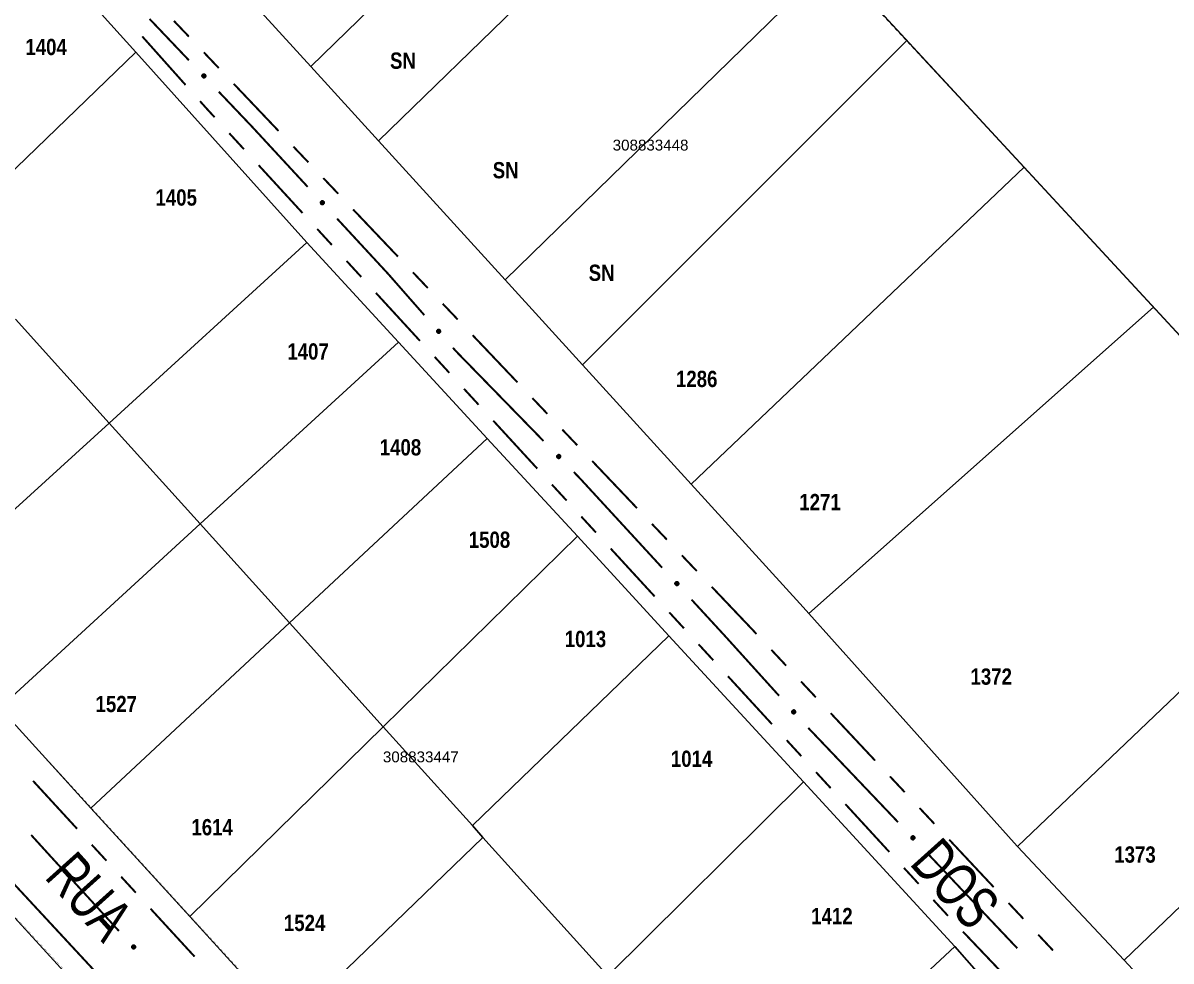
# Model space of a CAD drawing. Extents: x 201549 to 203722, y 4857623 to 4859778.
# Drawn here: x 203141.5 to 203247.3, y 4858818.6 to 4858905.1 of the extents above; entities that cross this region are included whole.
import ezdxf
from ezdxf.enums import TextEntityAlignment as Align

# ---------------------------------------------------------------- set-up
doc = ezdxf.new("R2010")
doc.units = 0
doc.header["$LTSCALE"] = 1.5
doc.header["$MEASUREMENT"] = 0
for name, color, linetype in [('CD-MALHA-LOTES', 40, 'CONTINUOUS'), ('CD_TXT_QUADRA', 1, 'CONTINUOUS'), ('LM-LIM-SETOR-FISCAL', 7, 'CONTINUOUS'), ('RU-QUADRAS', 6, 'CONTINUOUS'), ('SV-EIXO-RUA-N-PAV', 6, 'CONTINUOUS'), ('SV-RUA-NAO-PAV-S-GUIA-C-GUIA', 7, 'CONTINUOUS'), ('SV-TXT-RUA-N-PAV-S-GUIA-C-GUIA', 7, 'CONTINUOUS'), ('Th_NmrPort', 1, 'CONTINUOUS')]:
    doc.layers.add(name, color=color, linetype=linetype)
doc.styles.add('ARIAL', font='ARIAL.TTF')
doc.styles.add('MONOTXT', font='ARIAL.TTF', dxfattribs={"height": 0.2})
doc.styles.get("Standard").update_dxf_attribs({"font": 'swisscbo.ttf'})
doc.linetypes.add('Limite', pattern='A,20,-3,[130,ltypeshp.shx,S=6.35,R=0,X=0,Y=0],-3,20', length=46)

msp = doc.modelspace()

# ---------------------------------------------------------------- linework, layer by layer
at = {"layer": 'CD-MALHA-LOTES', "linetype": 'Continuous'}
for p, q in [((203198.08, 4858930.3), (203167.99, 4858901.13)), ((203204.43, 4858923.55), (203174.23, 4858894.27)), ((203151.87, 4858902.43), (203142.16, 4858913.21)), ((203216.13, 4858910.9), (203185.93, 4858881.43)), ((203222.97, 4858903.52), (203216.13, 4858910.9)), ((203160.84, 4858908.98), (203167.99, 4858901.13)), ((203193.05, 4858873.62), (203222.97, 4858903.52)), ((203233.78, 4858891.83), (203222.97, 4858903.52)), ((203134.05, 4858885.25), (203151.87, 4858902.43)), ((203167.64, 4858884.89), (203151.87, 4858902.43)), ((203167.99, 4858901.13), (203174.23, 4858894.27)), ((203174.23, 4858894.27), (203185.93, 4858881.43)), ((203203.09, 4858862.59), (203233.78, 4858891.83)), ((203245.73, 4858878.91), (203233.78, 4858891.83)), ((203149.4, 4858868.24), (203167.64, 4858884.89)), ((203176.1, 4858875.7), (203167.64, 4858884.89)), ((203185.93, 4858881.43), (203193.05, 4858873.62)), ((203245.73, 4858878.91), (203213.93, 4858850.67)), ((203264.27, 4858858.86), (203245.73, 4858878.91)), ((203149.4, 4858868.24), (203140.76, 4858877.82)), ((203176.1, 4858875.7), (203157.8, 4858858.93)), ((203184.28, 4858866.82), (203176.1, 4858875.7)), ((203193.05, 4858873.62), (203203.09, 4858862.59)), ((203149.4, 4858868.24), (203130.8, 4858851.27)), ((203157.8, 4858858.93), (203149.4, 4858868.24)), ((203166.03, 4858849.8), (203184.28, 4858866.82)), ((203192.59, 4858857.8), (203184.28, 4858866.82)), ((203203.09, 4858862.59), (203213.4, 4858851.27)), ((203139.29, 4858841.97), (203157.8, 4858858.93)), ((203157.8, 4858858.93), (203166.03, 4858849.8)), ((203264.27, 4858858.86), (203233.16, 4858829.19)), ((203192.59, 4858857.8), (203174.68, 4858840.22)), ((203201.03, 4858848.62), (203192.59, 4858857.8)), ((203213.4, 4858851.27), (203213.93, 4858850.67)), ((203166.03, 4858849.8), (203147.73, 4858832.72)), ((203174.68, 4858840.22), (203166.03, 4858849.8)), ((203213.93, 4858850.67), (203232.86, 4858829.51)), ((203201.03, 4858848.62), (203182.9, 4858831.11)), ((203213.44, 4858835.15), (203201.03, 4858848.62)), ((203243, 4858818.71), (203273.98, 4858848.42)), ((203139.29, 4858841.97), (203147.73, 4858832.72)), ((203156.85, 4858822.73), (203174.68, 4858840.22)), ((203174.68, 4858840.22), (203182.9, 4858831.11)), ((203213.44, 4858835.15), (203195.39, 4858817.26)), ((203227.41, 4858819.97), (203213.44, 4858835.15)), ((203147.3, 4858815.41), (203130.25, 4858833.97)), ((203147.73, 4858832.72), (203156.85, 4858822.73)), ((203182.9, 4858831.11), (203183.88, 4858830.01)), ((203183.88, 4858830.01), (203165.97, 4858812.74)), ((203195.39, 4858817.26), (203183.88, 4858830.01)), ((203232.86, 4858829.51), (203233.16, 4858829.19)), ((203233.16, 4858829.19), (203243, 4858818.71)), ((203165.97, 4858812.74), (203156.85, 4858822.73)), ((203208.63, 4858802.59), (203227.41, 4858819.97)), ((203232.49, 4858814.17), (203227.41, 4858819.97)), ((203243, 4858818.71), (203249.08, 4858812.24))]:
    msp.add_line(p, q, dxfattribs=at)
at = {"layer": 'LM-LIM-SETOR-FISCAL', "linetype": 'Limite', "ltscale": 0.1, "const_width": 0.13, "flags": 128}
msp.add_lwpolyline([(203690.260081, 4857945.070709), (203624.634323, 4857876.322086), (203597.483031, 4857858.402645), (203529.936951, 4857817.251163), (203477.865481, 4857798.204621), (203470.255508, 4857794.734503), (203461.352554, 4857793.163394), (203446.975153, 4857796.8587), (203434.268062, 4857794.37427), (203415.032253, 4857783.068658), (203402.126694, 4857778.711644), (203386.003618, 4857774.608536), (203366.6323, 4857771.115492), (203345.157893, 4857770.830854), (203324.568024, 4857761.841833), (203301.581821, 4857760.866899), (203281.417715, 4857748.511746), (203252.78859, 4857741.388472), (203232.306394, 4857736.754404), (203212.334562, 4857736.296293), (203164.13965, 4857735.679698), (203138.99187, 4857736.954266), (203129.680407, 4857738.01055), (203095.984474, 4857727.896851), (203076.140726, 4857727.494996), (203025.014879, 4857721.40905), (203013.097806, 4857722.309608), (202992.105773, 4857719.939497), (202979.44632, 4857721.489532), (202964.645261, 4857723.459119), (202953.753944, 4857723.719881), (202948.567743, 4857734.588869), (202940.56683, 4857731.445097), (202928.292667, 4857726.395284), (202921.586801, 4857725.262879), (202891.249062, 4857717.013101), (202861.035745, 4857717.951775), (202843.379163, 4857715.343702), (202826.226463, 4857711.657758), (202804.140432, 4857707.443751), (202790.771355, 4857705.517518), (202768.577753, 4857708.236936), (202742.152032, 4857707.156689), (202736.174828, 4857706.655519), (202713.938929, 4857709.927449), (202695.611231, 4857706.369079), (202673.258666, 4857705.478725), (202656.72527, 4857701.372747), (202629.28054, 4857702.0954), (202612.6653, 4857697.207584), (202591.913663, 4857697.17112), (202573.082963, 4857699.207561), (202562.981881, 4857701.348758), (202542.231335, 4857696.463209), (202527.692121, 4857697.497329), (202506.011184, 4857700.954059), (202495.762995, 4857701.67688), (202477.853417, 4857695.637221), (202451.601566, 4857695.14746), (202439.72292, 4857695.152163), (202414.832804, 4857702.264138), (202409.505623, 4857708.382417), (202404.550581, 4857702.764348), (202392.386131, 4857694.909473), (202374.402744, 4857694.375334), (202370.790504, 4857707.218853), (202367.880357, 4857708.81308), (202365.097896, 4857694.881213), (202346.982515, 4857685.19854), (202335.643949, 4857688.651167), (202326.525916, 4857697.119411), (202318.576754, 4857694.737974), (202307.818302, 4857689.468212), (202291.471974, 4857680.842357), (202275.589764, 4857677.708389), (202259.053519, 4857679.374097), (202243.073737, 4857672.961005), (202214.272961, 4857673.983007), (202196.235748, 4857671.160004), (202166.262371, 4857673.222085), (202137.067905, 4857668.508741), (202112.979693, 4857664.510834), (202063.331805, 4857653.140334), (202048.493217, 4857650.054933), (202035.091784, 4857651.969478), (202023.899221, 4857655.255238), (202010.52796, 4857651.884532), (201999.307441, 4857648.055643), (201981.197242, 4857645.667621), (201954.082742, 4857645.121141), (201945.697725, 4857640.894606), (201931.391917, 4857630.157612), (201908.026813, 4857622.950269), (201883.4729, 4857629.270611), (201877.508406, 4857642.469721), (201854.745798, 4857639.06854), (201839.350138, 4857636.086338), (201828.34266, 4857631.211106), (201818.072406, 4857630.661005), (201791.730674, 4857645.716636), (201783.325652, 4857653.738781), (201774.365733, 4857662.184936), (201765.573826, 4857663.836912), (201752.290529, 4857659.858284), (201735.04564, 4857660.887584), (201727.455562, 4857670.187429), (201720.531788, 4857683.341011), (201712.157613, 4857700.626833), (201694.727347, 4857720.897673), (201679.589184, 4857740.191677), (201657.32648, 4857767.233141), (201654.564139, 4857799.822595), (201653.168948, 4857816.601418), (201648.897983, 4857832.521318), (201641.426502, 4857850.868289), (201624.439538, 4857878.124504), (201609.705016, 4857904.118762), (201594.767048, 4857924.49684), (201579.688593, 4857946.624543), (201574.368593, 4857976.270242), (201571.408411, 4858003.505486), (201566.936517, 4858039.389321), (201564.764318, 4858078.72263), (201562.269694, 4858104.600839), (201551.757007, 4858133.952949), (201551.186373, 4858156.429924), (201549.119269, 4858170.401701), (201549.246745, 4858186.104627), (201554.678227, 4858203.249655), (201558.171305, 4858220.410541), (201560.177107, 4858236.514509), (201560.415055, 4858239.809246), (201559.788221, 4858242.511434), (201551.336892, 4858249.701553), (201552.157199, 4858261.553469), (201556.911984, 4858273.515997), (201560.097639, 4858284.875736), (201560.510399, 4858299.28515), (201557.624238, 4858311.705049), (201560.009833, 4858320.099542), (201561.981178, 4858326.691836), (201566.707313, 4858341.650918), (201582.546234, 4858358.27629), (201591.67817, 4858367.066748), (201615.096765, 4858382.768909), (201643.467678, 4858408.340795), (201662.426287, 4858428.461694), (201687.49864, 4858456.872452), (201695.711751, 4858480.503996), (201697.241213, 4858493.368461), (201708.122023, 4858512.454588), (201708.913728, 4858524.199447), (201718.579722, 4858544.463789), (201733.577492, 4858559.16074), (201748.497093, 4858572.745024), (201759.62483, 4858585.08596), (201772.517183, 4858599.8166), (201797.761054, 4858621.167174), (201813.769148, 4858629.66302), (201830.418521, 4858646.310562), (201849.011501, 4858664.504513), (201851.314022, 4858668.825445), (201857.549066, 4858681.544401), (201862.42871, 4858685.799557), (201865.966242, 4858689.749341), (201865.68234, 4858691.625443), (201857.763701, 4858695.442229), (201850.485155, 4858704.533181), (201847.54822, 4858723.831601), (201858.251257, 4858731.66627), (201858.92976, 4858736.348746), (201856.131935, 4858739.11135), (201855.153114, 4858759.016886), (201862.856619, 4858771.755825), (201872.56032, 4858788.598255), (201887.559021, 4858785.607288), (201894.924798, 4858786.689227), (201898.748315, 4858791.479933), (201901.748118, 4858797.019428), (201899.947285, 4858805.270061), (201902.159269, 4858816.15094), (201916.649053, 4858830.131738), (201922.681108, 4858839.197621), (201923.717945, 4858848.876055), (201927.12082, 4858860.1517), (201927.274817, 4858875.017476), (201925.508092, 4858896.764205), (201942.625428, 4858910.622255), (201947.555532, 4858919.314093), (201951.803836, 4858928.782451), (201954.266441, 4858935.163408), (201959.271015, 4858947.314055), (201964.479977, 4858959.592926), (201967.152407, 4858968.266465), (201964.55435, 4858976.487948), (201962.894294, 4858991.279376), (201964.900793, 4859004.827319), (201964.6517, 4859016.898797), (201965.696998, 4859030.808415), (201969.531889, 4859045.576569), (201975.75863, 4859052.20621), (201969.45004, 4859055.850905), (201965.009026, 4859070.898106), (201965.069362, 4859074.030336), (201963.476629, 4859075.991683), (201953.10009, 4859077.836379), (201942.441068, 4859084.073053), (201934.726475, 4859088.201758), (201918.16488, 4859094.012892), (201910.256895, 4859096.550971), (201893.421427, 4859107.28582), (201885.268901, 4859113.680363), (201864.45443, 4859121.529069), (201850.623658, 4859135.609088), (201846.963877, 4859146.620609), (201855.767516, 4859165.416404), (201875.347527, 4859164.308429), (201889.044993, 4859157.340855), (201904.349852, 4859149.80302), (201927.90161, 4859138.922585), (201938.715832, 4859134.958824), (201957.005609, 4859130.242277), (201977.026771, 4859120.820983), (201985.806231, 4859116.11566), (201991.168531, 4859121.52132), (201992.488353, 4859131.751117), (202001.404985, 4859144.188737), (202015.237277, 4859158.295848), (202027.695168, 4859169.318871), (202029.771608, 4859171.898113), (202033.776454, 4859179.091552), (202035.381378, 4859188.589823), (202041.175735, 4859202.289727), (202053.436878, 4859210.693244), (202063.459078, 4859216.99753), (202072.268869, 4859222.32438), (202115.036275, 4859252.473476), (202125.947129, 4859260.226968), (202138.444739, 4859271.495305), (202150.532591, 4859280.714854), (202161.391171, 4859291.368554), (202178.868205, 4859308.22401), (202191.586615, 4859321.29274), (202216.729868, 4859343.200113), (202238.66378, 4859364.13703), (202250.52502, 4859378.676083), (202258.974753, 4859394.377128), (202266.679718, 4859404.602088), (202275.065891, 4859412.387653), (202302.264215, 4859448.149551), (202318.584229, 4859468.798856), (202327.347328, 4859478.500068), (202334.691915, 4859489.468295), (202339.506578, 4859500.644952), (202345.514817, 4859507.599166), (202371.864321, 4859545.024292), (202393.198162, 4859572.010698), (202405.581673, 4859587.830346), (202410.327797, 4859597.458197), (202419.27763, 4859633.664342), (202416.989486, 4859654.974178), (202411.731424, 4859697.413521), (202412.757426, 4859719.590937), (202436.124438, 4859738.613146), (202462.873067, 4859753.35892), (202485.340162, 4859765.605573), (202495.831881, 4859771.875287), (202497.599834, 4859778.209393), (202518.345276, 4859756.508353), (202515.743454, 4859740.717238), (202514.723698, 4859716.086214), (202516.920095, 4859683.767801), (202522.647194, 4859658.696813), (202527.07528, 4859650.692195), (202529.970568, 4859644.731309), (202535.420521, 4859636.897001), (202545.468872, 4859621.994786), (202558.357019, 4859606.657609), (202585.8358, 4859573.559083), (202599.806104, 4859558.80064), (202612.899885, 4859544.220382), (202638.909787, 4859517.064978), (202649.659036, 4859507.002602), (202668.16042, 4859487.524508), (202676.088824, 4859478.493485), (202694.285339, 4859460.440182), (202710.86304, 4859442.826375), (202712.459386, 4859440.945228), (202729.879978, 4859422.216603), (202741.931615, 4859409.354739), (202746.608706, 4859404.490444), (202753.347688, 4859397.029427), (202761.114193, 4859388.430797), (202780.521657, 4859366.71292), (202787.470106, 4859359.175299), (202792.305962, 4859354.009726), (202805.952922, 4859338.966966), (202827.483001, 4859315.28388), (202860.2174, 4859279.107138), (202891.663582, 4859248.038398), (202903.615874, 4859235.095065), (202918.084292, 4859218.768396), (202940.542465, 4859195.291329), (202956.34755, 4859178.52201), (202968.266176, 4859165.295182), (202978.719379, 4859155.296466), (202993.717452, 4859134.390061), (203000.802797, 4859124.358547), (203012.351422, 4859108.484298), (203027.622616, 4859089.716281), (203037.680048, 4859069.601416), (203043.700341, 4859058.903498), (203054.3, 4859060.91), (203065.69, 4859063.18), (203071.14, 4859057.81), (203074.16, 4859054.84), (203084.88, 4859044.28), (203097.92, 4859031.43), (203104.75, 4859024.55), (203111.15, 4859018.12), (203119.81, 4859009.41), (203127.17, 4859002), (203135.63, 4858993.48), (203144.95, 4858984.1), (203153.42, 4858975.59), (203163.08, 4858965.86), (203173.19, 4858955.69), (203182.56, 4858946.25), (203191.76, 4858937.01), (203198.08, 4858930.3), (203204.43, 4858923.55), (203216.13, 4858910.9), (203222.97, 4858903.52), (203233.78, 4858891.83), (203245.73, 4858878.91), (203264.33, 4858858.8), (203273.98, 4858848.42), (203284.55, 4858837.04), (203303.21, 4858816.97), (203311.9, 4858807.61), (203329.84, 4858788.31), (203337.74, 4858779.49), (203353.23, 4858762.39), (203359.11, 4858755.91), (203364.48, 4858749.97), (203370.86, 4858742.93), (203380.58, 4858732.21), (203389.39, 4858722.58), (203398.64, 4858712.48), (203405.71, 4858704.76), (203410.16, 4858699.89), (203415.55, 4858694), (203420.33, 4858688.78), (203441.21, 4858665.98), (203450.56, 4858656.22), (203473.18, 4858631.13), (203477.89, 4858625.9), (203722.237123, 4858356.395713), (203690.000636, 4858326.668344), (203710.985762, 4858303.396246), (203696.285447, 4858225.222295), (203632.07909, 4858167.69374), (203616.580022, 4858183.192808), (203573.182632, 4858142.895231)], close=True, dxfattribs=at)
at = {"layer": 'RU-QUADRAS', "linetype": 'Continuous'}
for points in [[(203054.3, 4859060.91, 0.01, 0.01, 0), (203065.69, 4859063.18, 0.01, 0.01, 0), (203097.92, 4859031.43, 0.01, 0.01, 0), (203192.02, 4858936.74, 0.01, 0.01, 0), (203329.84, 4858788.31, 0.01, 0.01, 0), (203298.17, 4858759.96, 0.01, 0.01, 0), (203232.86, 4858829.51, 0.01, 0.01, 0), (203213.4, 4858851.27, 0.01, 0.01, 0), (203134.6, 4858937.78, 0.01, 0.01, 0), (203080.63, 4858993.89, 0.01, 0.01, 0), (203063.81, 4859013.34, 0.01, 0.01, -0.0176124593), (203055.23, 4859045.78, 0.01, 0.01, 0)], [(203071.88, 4858984.77, 0.01, 0.01, 0), (203076.85, 4858985.92, 0.01, 0.01, 0), (203092.3, 4858966.62, 0.01, 0.01, 0), (203125.32, 4858931.89, 0.01, 0.01, 0), (203167.64, 4858884.89, 0.01, 0.01, 0), (203227.41, 4858819.97, 0.01, 0.01, 0), (203235.59, 4858810.65, 0.01, 0.01, 0), (203289.02, 4858752.26, 0.01, 0.01, 0), (203252.34, 4858718.42, 0.01, 0.01, 0), (203104.82, 4858879.74, 0.01, 0.01, 0), (203108.21, 4858882.78, 0.01, 0.01, 0), (203081.43, 4858909.54, 0.01, 0.01, 0.0171359964)], [(203033.12, 4858841.95, 0.01, 0.01, 0), (203038.28, 4858846.76, 0.01, 0.01, 0), (203039.57, 4858845.04, 0.01, 0.01, 0), (203070.39, 4858898.41, 0.01, 0.01, -0.0036972028), (203189.65, 4858769.36, 0.01, 0.01, 0), (203242.32, 4858708.48, 0.01, 0.01, 0), (203194.88, 4858664.31, 0.01, 0.01, -0.0066842557), (203115.44, 4858751.95, 0.01, 0.01, 0)]]:
    msp.add_lwpolyline(points, format="xyseb", close=True, dxfattribs=at)
at = {"layer": 'SV-EIXO-RUA-N-PAV', "const_width": 0.18}
for points in [[(203153.136489, 4858905.500337), (203156.756376, 4858901.693859)], [(203159.512867, 4858898.79528), (203162.269358, 4858895.896702)], [(203162.269358, 4858895.896702), (203162.582091, 4858895.567849)], [(203162.582091, 4858895.567849), (203167.705466, 4858890.027455)], [(203170.421209, 4858887.090664), (203174.494822, 4858882.685477)], [(203174.494822, 4858882.685477), (203175.143768, 4858881.98371)], [(203175.143768, 4858881.98371), (203178.469056, 4858878.190804)], [(203181.10599, 4858875.183051), (203181.375918, 4858874.875164)], [(203181.375918, 4858874.875164), (203189.467718, 4858866.576764)], [(203192.260271, 4858863.712912), (203192.817755, 4858863.141195)], [(203192.817755, 4858863.141195), (203200.401784, 4858854.897685)], [(203203.11001, 4858851.953961), (203205.818236, 4858849.010237)], [(203205.818236, 4858849.010237), (203206.255828, 4858848.534594)], [(203206.255828, 4858848.534594), (203211.189513, 4858843.081573)], [(203213.879253, 4858840.121082), (203221.466637, 4858832.156685)], [(203221.466637, 4858832.156685), (203221.495381, 4858832.126513)], [(203221.495381, 4858832.126513), (203222.153867, 4858831.430245)], [(203142.211941, 4858830.247149), (203143.556316, 4858828.766387)], [(203143.556316, 4858828.766387), (203143.760324, 4858828.541684)], [(203143.760324, 4858828.541684), (203150.307347, 4858821.389156)], [(203224.902345, 4858828.524068), (203233.147779, 4858819.805535)]]:
    msp.add_lwpolyline(points, dxfattribs=at)
at = {"layer": 'SV-EIXO-RUA-N-PAV'}
for points in [[(203158.115377, 4858900.424546), (203158.164283, 4858900.42401), (203158.206205, 4858900.413549), (203158.238659, 4858900.394761), (203158.263009, 4858900.37068), (203158.285145, 4858900.343238), (203158.301359, 4858900.310647), (203158.311341, 4858900.270489), (203158.311148, 4858900.221426), (203158.29761, 4858900.179185), (203158.280892, 4858900.146382), (203158.257244, 4858900.119546), (203158.230225, 4858900.098488), (203158.195814, 4858900.082766), (203158.155019, 4858900.073047), (203158.105689, 4858900.074435), (203158.06466, 4858900.084972), (203158.033746, 4858900.103969), (203158.006918, 4858900.127915), (203157.984654, 4858900.156201), (203157.968923, 4858900.188285), (203157.959211, 4858900.229377), (203157.961226, 4858900.278048), (203157.971269, 4858900.319089), (203157.989827, 4858900.350262), (203158.013996, 4858900.376144), (203158.04125, 4858900.398681), (203158.073333, 4858900.416343), (203158.115377, 4858900.424546)], [(203169.046609, 4858888.739287), (203169.095502, 4858888.738068), (203169.137274, 4858888.727023), (203169.169463, 4858888.707783), (203169.193473, 4858888.683364), (203169.215224, 4858888.655616), (203169.230981, 4858888.622802), (203169.240402, 4858888.582508), (203169.239524, 4858888.533453), (203169.225397, 4858888.491405), (203169.208222, 4858888.458838), (203169.184202, 4858888.432335), (203169.156892, 4858888.411657), (203169.122265, 4858888.396417), (203169.081338, 4858888.387268), (203169.032032, 4858888.389345), (203168.991154, 4858888.400454), (203168.960508, 4858888.419882), (203168.934017, 4858888.444199), (203168.912151, 4858888.472794), (203168.896869, 4858888.505094), (203168.887732, 4858888.546318), (203168.890427, 4858888.594956), (203168.901041, 4858888.635853), (203168.920033, 4858888.666763), (203168.944561, 4858888.692306), (203168.972127, 4858888.71446), (203169.004454, 4858888.731672), (203169.046609, 4858888.739287)], [(203179.775577, 4858876.867535), (203179.824421, 4858876.865021), (203179.865886, 4858876.852872), (203179.897553, 4858876.832785), (203179.920908, 4858876.807739), (203179.941915, 4858876.779424), (203179.956797, 4858876.746203), (203179.965147, 4858876.705674), (203179.962968, 4858876.656659), (203179.947731, 4858876.615001), (203179.9297, 4858876.582901), (203179.904985, 4858876.557044), (203179.877136, 4858876.537097), (203179.842117, 4858876.52278), (203179.800962, 4858876.51472), (203179.751729, 4858876.518103), (203179.71116, 4858876.530292), (203179.68104, 4858876.550525), (203179.655202, 4858876.575536), (203179.634102, 4858876.604701), (203179.619682, 4858876.637395), (203179.611641, 4858876.678846), (203179.615624, 4858876.727395), (203179.627319, 4858876.767997), (203179.647124, 4858876.798393), (203179.672321, 4858876.823276), (203179.700464, 4858876.844691), (203179.733235, 4858876.861041), (203179.775577, 4858876.867535)], [(203190.8425, 4858865.32456), (203190.891408, 4858865.324636), (203190.933458, 4858865.314701), (203190.966145, 4858865.29632), (203190.990794, 4858865.272546), (203191.013271, 4858865.245383), (203191.029892, 4858865.212998), (203191.040376, 4858865.172967), (203191.040797, 4858865.123906), (203191.027789, 4858865.081499), (203191.011483, 4858865.048489), (203190.988172, 4858865.021359), (203190.961419, 4858864.999965), (203190.927208, 4858864.983813), (203190.886537, 4858864.973584), (203190.837194, 4858864.974355), (203190.796036, 4858864.984378), (203190.764887, 4858865.002987), (203190.737761, 4858865.026594), (203190.715145, 4858865.0546), (203190.699014, 4858865.086485), (203190.688788, 4858865.127452), (203190.690194, 4858865.176144), (203190.699722, 4858865.217308), (203190.717889, 4858865.24871), (203190.741732, 4858865.274893), (203190.768702, 4858865.297769), (203190.800561, 4858865.315832), (203190.8425, 4858865.32456)], [(203201.739629, 4858853.606093), (203201.788519, 4858853.604749), (203201.830263, 4858853.593597), (203201.862402, 4858853.574275), (203201.88635, 4858853.549795), (203201.90803, 4858853.521991), (203201.923703, 4858853.489137), (203201.933021, 4858853.448819), (203201.932017, 4858853.399766), (203201.917783, 4858853.357755), (203201.900525, 4858853.325232), (203201.876437, 4858853.29879), (203201.849074, 4858853.278182), (203201.814408, 4858853.263031), (203201.773458, 4858853.253987), (203201.724158, 4858853.256189), (203201.683308, 4858853.267403), (203201.652712, 4858853.286909), (203201.626283, 4858853.311294), (203201.60449, 4858853.339945), (203201.589291, 4858853.372284), (203201.580259, 4858853.413531), (203201.583078, 4858853.462162), (203201.593798, 4858853.503032), (203201.612869, 4858853.533893), (203201.637462, 4858853.559373), (203201.665084, 4858853.581456), (203201.697454, 4858853.598586), (203201.739629, 4858853.606093)], [(203212.516571, 4858841.7789), (203212.565448, 4858841.77715), (203212.607098, 4858841.765652), (203212.639075, 4858841.746063), (203212.662819, 4858841.721385), (203212.684267, 4858841.693401), (203212.699666, 4858841.660418), (203212.708649, 4858841.620024), (203212.707237, 4858841.570981), (203212.692654, 4858841.529089), (203212.675126, 4858841.496712), (203212.650819, 4858841.470471), (203212.623286, 4858841.450091), (203212.588495, 4858841.435228), (203212.547471, 4858841.426525), (203212.498191, 4858841.429138), (203212.457436, 4858841.440691), (203212.427004, 4858841.46045), (203212.400778, 4858841.485055), (203212.379224, 4858841.513885), (203212.364294, 4858841.54635), (203212.355606, 4858841.587671), (203212.358829, 4858841.636276), (203212.369888, 4858841.677056), (203212.389215, 4858841.707758), (203212.414019, 4858841.733032), (203212.441825, 4858841.754885), (203212.474336, 4858841.771745), (203212.516571, 4858841.7789)], [(203223.509358, 4858830.157185), (203223.558262, 4858830.156515), (203223.600156, 4858830.145938), (203223.632558, 4858830.12706), (203223.656841, 4858830.102912), (203223.678901, 4858830.075409), (203223.695024, 4858830.042773), (203223.704896, 4858830.002588), (203223.704568, 4858829.953526), (203223.690913, 4858829.911322), (203223.674104, 4858829.878565), (203223.650382, 4858829.851794), (203223.623305, 4858829.830812), (203223.588852, 4858829.815184), (203223.54803, 4858829.805578), (203223.498704, 4858829.807102), (203223.457704, 4858829.817753), (203223.426843, 4858829.836835), (203223.40008, 4858829.860855), (203223.377895, 4858829.889203), (203223.362252, 4858829.92133), (203223.352654, 4858829.962449), (203223.354803, 4858830.011113), (203223.364959, 4858830.052127), (203223.383604, 4858830.083248), (203223.407844, 4858830.109064), (203223.43516, 4858830.131525), (203223.467291, 4858830.149099), (203223.509358, 4858830.157185)], [(203151.641923, 4858820.094186), (203151.690809, 4858820.092719), (203151.732525, 4858820.081461), (203151.764615, 4858820.062058), (203151.788501, 4858820.037518), (203151.810111, 4858820.009659), (203151.8257, 4858819.976765), (203151.834917, 4858819.936424), (203151.833789, 4858819.887374), (203151.819448, 4858819.845398), (203151.802109, 4858819.81292), (203151.777953, 4858819.786539), (203151.750538, 4858819.766), (203151.715835, 4858819.750936), (203151.674862, 4858819.741995), (203151.625567, 4858819.744323), (203151.584746, 4858819.75564), (203151.5542, 4858819.775223), (203151.527832, 4858819.799675), (203151.506112, 4858819.82838), (203151.490994, 4858819.860758), (203151.482067, 4858819.902028), (203151.485009, 4858819.950651), (203151.495831, 4858819.991494), (203151.51498, 4858820.022307), (203151.539638, 4858820.047724), (203151.567316, 4858820.069738), (203151.599729, 4858820.086786), (203151.641923, 4858820.094186)]]:
    msp.add_lwpolyline(points, close=True, dxfattribs=at)
for points in [[(203157.959211, 4858900.229377), (203158.155019, 4858900.073047)], [(203157.961226, 4858900.278048), (203158.195814, 4858900.082766)], [(203157.963973, 4858900.251984), (203158.172948, 4858900.07976)], [(203157.967017, 4858900.296305), (203158.209, 4858900.093331)], [(203157.968923, 4858900.188285), (203158.105689, 4858900.074435)], [(203157.969586, 4858900.20648), (203158.124672, 4858900.079042)], [(203157.971269, 4858900.319089), (203158.230225, 4858900.098488)], [(203157.98024, 4858900.169536), (203158.080399, 4858900.084015)], [(203157.982382, 4858900.331631), (203158.241291, 4858900.110858)], [(203157.984654, 4858900.156201), (203158.06466, 4858900.084972)], [(203157.989827, 4858900.350262), (203158.257244, 4858900.119546)], [(203158.003389, 4858900.361023), (203158.265962, 4858900.132437)], [(203158.013996, 4858900.376144), (203158.280892, 4858900.146382)], [(203158.031027, 4858900.385423), (203158.287115, 4858900.167617)], [(203158.04125, 4858900.398681), (203158.29761, 4858900.179185)], [(203158.060448, 4858900.403987), (203158.30154, 4858900.203931)], [(203158.073333, 4858900.416343), (203158.311148, 4858900.221426)], [(203158.093631, 4858900.418596), (203158.307453, 4858900.247215)], [(203158.115377, 4858900.424546), (203158.311341, 4858900.270489)], [(203158.142005, 4858900.423172), (203158.300948, 4858900.295637)], [(203158.164283, 4858900.42401), (203158.301359, 4858900.310647)], [(203158.188206, 4858900.41815), (203158.286436, 4858900.332678)], [(203158.206205, 4858900.413549), (203158.285145, 4858900.343238)], [(203168.887732, 4858888.546318), (203169.081338, 4858888.387268)], [(203168.890427, 4858888.594956), (203169.122265, 4858888.396417)], [(203168.892809, 4858888.568856), (203169.099359, 4858888.39373)], [(203168.896472, 4858888.613131), (203169.135597, 4858888.406797)], [(203168.896869, 4858888.505094), (203169.032032, 4858888.389345)], [(203168.897786, 4858888.523279), (203169.051077, 4858888.393687)], [(203168.901041, 4858888.635853), (203169.156892, 4858888.411657)], [(203168.907923, 4858888.486189), (203169.006878, 4858888.399278)], [(203168.912151, 4858888.472794), (203168.991154, 4858888.400454)], [(203168.912329, 4858888.648238), (203169.168129, 4858888.423871)], [(203168.920033, 4858888.666763), (203169.184202, 4858888.432335)], [(203168.933744, 4858888.677334), (203169.1931, 4858888.445104)], [(203168.944561, 4858888.692306), (203169.208222, 4858888.458838)], [(203168.96172, 4858888.701346), (203169.214741, 4858888.479984)], [(203168.972127, 4858888.71446), (203169.225397, 4858888.491405)], [(203168.991398, 4858888.719497), (203169.229672, 4858888.516093)], [(203169.004454, 4858888.731672), (203169.239524, 4858888.533453)], [(203169.024782, 4858888.733641), (203169.236189, 4858888.559291)], [(203169.046609, 4858888.739287), (203169.240402, 4858888.582508)], [(203169.073214, 4858888.737541), (203169.230361, 4858888.607799)], [(203169.095502, 4858888.738068), (203169.230981, 4858888.622802)], [(203169.119341, 4858888.731875), (203169.216368, 4858888.645039)], [(203169.137274, 4858888.727023), (203169.215224, 4858888.655616)], [(203179.611641, 4858876.678846), (203179.800962, 4858876.51472)], [(203179.615624, 4858876.727395), (203179.842117, 4858876.52278)], [(203179.617314, 4858876.701242), (203179.819148, 4858876.520702)], [(203179.619682, 4858876.637395), (203179.751729, 4858876.518103)], [(203179.621081, 4858876.655548), (203179.770882, 4858876.521938)], [(203179.622149, 4858876.745404), (203179.85572, 4858876.532803)], [(203179.627319, 4858876.767997), (203179.877136, 4858876.537097)], [(203179.630231, 4858876.618203), (203179.726847, 4858876.528699)], [(203179.634102, 4858876.604701), (203179.71116, 4858876.530292)], [(203179.638931, 4858876.780078), (203179.888694, 4858876.549009)], [(203179.647124, 4858876.798393), (203179.904985, 4858876.557044)], [(203179.66111, 4858876.808596), (203179.914218, 4858876.569572)], [(203179.672321, 4858876.823276), (203179.9297, 4858876.582901)], [(203179.689713, 4858876.831858), (203179.936777, 4858876.603867)], [(203179.700464, 4858876.844691), (203179.947731, 4858876.615001)], [(203179.719862, 4858876.849216), (203179.952659, 4858876.639567)], [(203179.733235, 4858876.861041), (203179.962968, 4858876.656659)], [(203179.753608, 4858876.86247), (203179.96032, 4858876.682576)], [(203179.775577, 4858876.867535), (203179.965147, 4858876.705674)], [(203179.802127, 4858876.865084), (203179.95578, 4858876.731222)], [(203179.824421, 4858876.865021), (203179.956797, 4858876.746203)], [(203179.848088, 4858876.858197), (203179.942778, 4858876.76882)], [(203179.865886, 4858876.852872), (203179.941915, 4858876.779424)], [(203190.688788, 4858865.127452), (203190.886537, 4858864.973584)], [(203190.690194, 4858865.176144), (203190.927208, 4858864.983813)], [(203190.693267, 4858865.150117), (203190.904381, 4858864.980521)], [(203190.695756, 4858865.194473), (203190.94026, 4858864.994543)], [(203190.699014, 4858865.086485), (203190.837194, 4858864.974355)], [(203190.699449, 4858865.104687), (203190.856117, 4858864.9792)], [(203190.699722, 4858865.217308), (203190.961419, 4858864.999965)], [(203190.710564, 4858865.067879), (203190.811786, 4858864.983618)], [(203190.710678, 4858865.229987), (203190.972329, 4858865.012473)], [(203190.715145, 4858865.0546), (203190.796036, 4858864.984378)], [(203190.717889, 4858865.24871), (203190.988172, 4858865.021359)], [(203190.731315, 4858865.25964), (203190.996729, 4858865.034359)], [(203190.741732, 4858865.274893), (203191.011483, 4858865.048489)], [(203190.758645, 4858865.284384), (203191.017439, 4858865.0698)], [(203190.768702, 4858865.297769), (203191.027789, 4858865.081499)], [(203190.787832, 4858865.303315), (203191.031408, 4858865.106292)], [(203190.800561, 4858865.315832), (203191.040797, 4858865.123906)], [(203190.82083, 4858865.318338), (203191.03678, 4858865.149647)], [(203190.8425, 4858865.32456), (203191.040376, 4858865.172967)], [(203190.869142, 4858865.323519), (203191.029669, 4858865.197983)], [(203190.891408, 4858865.324636), (203191.029892, 4858865.212998)], [(203190.915403, 4858865.319076), (203191.014695, 4858865.23484)], [(203190.933458, 4858865.314701), (203191.013271, 4858865.245383)], [(203201.580259, 4858853.413531), (203201.773458, 4858853.253987)], [(203201.583078, 4858853.462162), (203201.814408, 4858853.263031)], [(203201.585394, 4858853.436056), (203201.791495, 4858853.260403)], [(203201.58917, 4858853.480321), (203201.827767, 4858853.273377)], [(203201.589291, 4858853.372284), (203201.724158, 4858853.256189)], [(203201.590255, 4858853.390466), (203201.743214, 4858853.260483)], [(203201.593798, 4858853.503032), (203201.849074, 4858853.278182)], [(203201.600297, 4858853.353351), (203201.699029, 4858853.266187)], [(203201.60449, 4858853.339945), (203201.683308, 4858853.267403)], [(203201.605117, 4858853.515388), (203201.860343, 4858853.290368)], [(203201.612869, 4858853.533893), (203201.876437, 4858853.29879)], [(203201.626607, 4858853.544429), (203201.885367, 4858853.311536)], [(203201.637462, 4858853.559373), (203201.900525, 4858853.325232)], [(203201.654644, 4858853.568369), (203201.907098, 4858853.346362)], [(203201.665084, 4858853.581456), (203201.917783, 4858853.357755)], [(203201.684368, 4858853.586444), (203201.922121, 4858853.382432)], [(203201.697454, 4858853.598586), (203201.932017, 4858853.399766)], [(203201.717787, 4858853.600503), (203201.928749, 4858853.425613)], [(203201.739629, 4858853.606093), (203201.933021, 4858853.448819)], [(203201.76623, 4858853.604279), (203201.923045, 4858853.474135)], [(203201.788519, 4858853.604749), (203201.923703, 4858853.489137)], [(203201.812342, 4858853.598495), (203201.909147, 4858853.511411)], [(203201.830263, 4858853.593597), (203201.90803, 4858853.521991)], [(203212.355606, 4858841.587671), (203212.547471, 4858841.426525)], [(203212.358829, 4858841.636276), (203212.588495, 4858841.435228)], [(203212.360928, 4858841.610152), (203212.565561, 4858841.432791)], [(203212.364294, 4858841.54635), (203212.498191, 4858841.429138)], [(203212.365072, 4858841.654384), (203212.601939, 4858841.445463)], [(203212.365409, 4858841.564523), (203212.517282, 4858841.433273)], [(203212.369888, 4858841.677056), (203212.623286, 4858841.450091)], [(203212.375142, 4858841.527326), (203212.473146, 4858841.439344)], [(203212.379224, 4858841.513885), (203212.457436, 4858841.440691)], [(203212.38131, 4858841.689317), (203212.634656, 4858841.462183)], [(203212.389215, 4858841.707758), (203212.650819, 4858841.470471)], [(203212.40304, 4858841.718179), (203212.659855, 4858841.483142)], [(203212.414019, 4858841.733032), (203212.675126, 4858841.496712)], [(203212.431275, 4858841.741885), (203212.681875, 4858841.517786)], [(203212.441825, 4858841.754885), (203212.692654, 4858841.529089)], [(203212.461149, 4858841.759712), (203212.697197, 4858841.55373)], [(203212.474336, 4858841.771745), (203212.707237, 4858841.570981)], [(203212.494684, 4858841.773493), (203212.704184, 4858841.596854)], [(203212.516571, 4858841.7789), (203212.708649, 4858841.620024)], [(203212.543156, 4858841.776865), (203212.698884, 4858841.645422)], [(203212.565448, 4858841.77715), (203212.699666, 4858841.660418)], [(203212.589219, 4858841.770698), (203212.685296, 4858841.682812)], [(203212.607098, 4858841.765652), (203212.684267, 4858841.693401)], [(203223.352654, 4858829.962449), (203223.54803, 4858829.805578)], [(203223.354803, 4858830.011113), (203223.588852, 4858829.815184)], [(203223.357478, 4858829.985042), (203223.565977, 4858829.812241)], [(203223.360645, 4858830.029355), (203223.602067, 4858829.825713)], [(203223.362252, 4858829.92133), (203223.498704, 4858829.807102)], [(203223.362966, 4858829.939523), (203223.517699, 4858829.811657)], [(203223.364959, 4858830.052127), (203223.623305, 4858829.830812)], [(203223.373517, 4858829.90255), (203223.47344, 4858829.816753)], [(203223.376107, 4858830.064638), (203223.634406, 4858829.843151)], [(203223.377895, 4858829.889203), (203223.457704, 4858829.817753)], [(203223.383604, 4858830.083248), (203223.650382, 4858829.851794)], [(203223.397195, 4858830.093972), (203223.659137, 4858829.864662)], [(203223.407844, 4858830.109064), (203223.674104, 4858829.878565)], [(203223.4249, 4858830.118295), (203223.680386, 4858829.899783)], [(203223.43516, 4858830.131525), (203223.690913, 4858829.911322)], [(203223.454373, 4858830.136778), (203223.694911, 4858829.936057)], [(203223.467291, 4858830.149099), (203223.704568, 4858829.953526)], [(203223.487596, 4858830.151295), (203223.700944, 4858829.979325)], [(203223.509358, 4858830.157185), (203223.704896, 4858830.002588)], [(203223.535982, 4858830.155737), (203223.694573, 4858830.027764)], [(203223.558262, 4858830.156515), (203223.695024, 4858830.042773)], [(203223.58217, 4858830.150588), (203223.680163, 4858830.064845)], [(203223.600156, 4858830.145938), (203223.678901, 4858830.075409)], [(203151.491147, 4858819.968795), (203151.729219, 4858819.761248)], [(203151.495831, 4858819.991494), (203151.750538, 4858819.766)], [(203151.507182, 4858820.003821), (203151.761838, 4858819.778157)], [(203151.51498, 4858820.022307), (203151.777953, 4858819.786539)], [(203151.528745, 4858820.032808), (203151.786916, 4858819.799262)], [(203151.539638, 4858820.047724), (203151.802109, 4858819.81292)], [(203151.556842, 4858820.056677), (203151.808735, 4858819.834032)], [(203151.567316, 4858820.069738), (203151.819448, 4858819.845398)], [(203151.586612, 4858820.074677), (203151.823849, 4858819.870065)], [(203151.599729, 4858820.086786), (203151.833789, 4858819.887374)], [(203151.620067, 4858820.088652), (203151.830586, 4858819.913228)], [(203151.641923, 4858820.094186), (203151.834917, 4858819.936424)], [(203151.668519, 4858820.092305), (203151.825004, 4858819.961765)], [(203151.690809, 4858820.092719), (203151.8257, 4858819.976765)], [(203151.714617, 4858820.086404), (203151.811201, 4858819.999076)], [(203151.732525, 4858820.081461), (203151.810111, 4858820.009659)], [(203151.482067, 4858819.902028), (203151.674862, 4858819.741995)], [(203151.485009, 4858819.950651), (203151.715835, 4858819.750936)], [(203151.487259, 4858819.92454), (203151.692915, 4858819.748366)], [(203151.490994, 4858819.860758), (203151.625567, 4858819.744323)], [(203151.492004, 4858819.878937), (203151.644634, 4858819.748568)], [(203151.501952, 4858819.841797), (203151.600464, 4858819.754384)], [(203151.506112, 4858819.82838), (203151.584746, 4858819.75564)]]:
    msp.add_lwpolyline(points, dxfattribs=at)
at = {"layer": 'SV-RUA-NAO-PAV-S-GUIA-C-GUIA', "const_width": 0.18}
for points in [[(203155.374458, 4858905.329632), (203156.752184, 4858903.879848)], [(203027.309278, 4858836.474227), (203029.474227, 4858834.371134), (203033.43299, 4858830.412371), (203038.134021, 4858824.969072), (203066.092784, 4858794.041237), (203103.490943, 4858752.177429), (203136.030618, 4858716.181223), (203186.133798, 4858661.953641), (203191.536082, 4858656.721649), (203221.060371, 4858684.214174), (203247.453608, 4858708.43299), (203188.984159, 4858773.58793), (203131.085062, 4858836.021547), (203095.075048, 4858875.819231), (203066.463918, 4858903.773196)], [(203152.456821, 4858903.893624), (203156.451033, 4858899.416319)], [(203158.129909, 4858902.430065), (203159.507635, 4858900.980282)], [(203160.885361, 4858899.530498), (203165.018538, 4858895.181148)], [(203157.782438, 4858897.923884), (203158.375507, 4858897.259084)], [(203158.375507, 4858897.259084), (203159.1257, 4858896.442182)], [(203160.478488, 4858894.969101), (203161.831276, 4858893.496021)], [(203166.396264, 4858893.731365), (203167.77399, 4858892.281581)], [(203163.184063, 4858892.022941), (203167.242426, 4858887.6037)], [(203169.151715, 4858890.831798), (203170.529441, 4858889.382015)], [(203171.907167, 4858887.932231), (203176.040344, 4858883.582881)], [(203168.595214, 4858886.13062), (203169.948001, 4858884.657539)], [(203171.300789, 4858883.184459), (203172.653577, 4858881.711379)], [(203177.41807, 4858882.133098), (203178.795795, 4858880.683314)], [(203174.006364, 4858880.238298), (203178.064727, 4858875.819058)], [(203180.173521, 4858879.233531), (203181.551247, 4858877.783748)], [(203182.928973, 4858876.333964), (203187.06215, 4858871.984614)], [(203179.417515, 4858874.345977), (203180.770303, 4858872.872897)], [(203182.12309, 4858871.399817), (203183.475878, 4858869.926736)], [(203188.439875, 4858870.534831), (203189.817601, 4858869.085047)], [(203184.828666, 4858868.453656), (203188.887029, 4858864.034415)], [(203191.195327, 4858867.635264), (203192.573053, 4858866.185481)], [(203193.950778, 4858864.735697), (203198.083956, 4858860.386347)], [(203190.239816, 4858862.561335), (203191.592604, 4858861.088255)], [(203192.945392, 4858859.615174), (203194.298179, 4858858.142094)], [(203199.461681, 4858858.936564), (203200.839407, 4858857.48678)], [(203195.650967, 4858856.669014), (203199.70933, 4858852.249773)], [(203202.217133, 4858856.036997), (203203.594858, 4858854.587214)], [(203204.972584, 4858853.13743), (203208.416899, 4858849.512972)], [(203201.062118, 4858850.776693), (203202.414905, 4858849.303612)], [(203208.416899, 4858849.512972), (203208.608906, 4858849.310923)], [(203208.608906, 4858849.310923), (203209.102069, 4858848.784596)], [(203203.767693, 4858847.830532), (203205.120481, 4858846.357452)], [(203210.469556, 4858847.325152), (203211.837044, 4858845.865707)], [(203206.473268, 4858844.884371), (203210.531631, 4858840.465131)], [(203213.204531, 4858844.406262), (203214.572018, 4858842.946818)], [(203215.939506, 4858841.487373), (203220.041968, 4858837.10904)], [(203211.884419, 4858838.99205), (203213.237206, 4858837.51897)], [(203214.589994, 4858836.04589), (203215.942782, 4858834.572809)], [(203146.447726, 4858830.817275), (203142.387412, 4858835.234723)], [(203221.409455, 4858835.649595), (203222.776942, 4858834.19015)], [(203217.295569, 4858833.099729), (203221.353932, 4858828.680488)], [(203224.14443, 4858832.730706), (203225.511917, 4858831.271261)], [(203226.879404, 4858829.811817), (203230.981866, 4858825.433483)], [(203149.154602, 4858827.87231), (203147.801164, 4858829.344793)], [(203151.861479, 4858824.927345), (203150.508041, 4858826.399827)], [(203222.70672, 4858827.207408), (203224.059508, 4858825.734328)], [(203225.412295, 4858824.261247), (203226.765083, 4858822.788167)], [(203157.275231, 4858819.037414), (203153.214917, 4858823.454862)], [(203232.349353, 4858823.974038), (203233.716841, 4858822.514594)], [(203228.139201, 4858821.335033), (203232.27675, 4858816.989842)], [(203235.084328, 4858821.055149), (203236.451815, 4858819.595705)]]:
    msp.add_lwpolyline(points, dxfattribs=at)

# ---------------------------------------------------------------- texts
at = {"layer": 'CD_TXT_QUADRA', "color": 7, "linetype": 'Continuous', "style": 'MONOTXT'}
for s, p in [('308833448', (203195.84, 4858893.37)), ('308833447', (203174.65, 4858836.95))]:
    msp.add_text(s, height=1, dxfattribs=at).set_placement(p)
at = {"layer": 'SV-TXT-RUA-N-PAV-S-GUIA-C-GUIA', "style": 'ARIAL', "width": 0.7}
for s, p in [('DOS', (203223.130686, 4858827.568186)), ('RUA', (203143.354953, 4858826.308353))]:
    msp.add_text(s, height=4, rotation=312, dxfattribs=at).set_placement(p)
at = {"layer": 'Th_NmrPort', "color": 1}
for s, p in [('1404', (203141.678554, 4858902.917271)), ('SN', (203175.308554, 4858901.657271)), ('SN', (203184.778554, 4858891.557271)), ('1405', (203153.678554, 4858889.037271)), ('SN', (203193.628554, 4858882.097271)), ('1407', (203165.838554, 4858874.837271)), ('1286', (203201.678554, 4858872.307271)), ('1408', (203174.358554, 4858865.997271)), ('1271', (203213.048554, 4858860.947271)), ('1508', (203182.568554, 4858857.477271)), ('1013', (203191.418554, 4858848.327271)), ('1372', (203228.838554, 4858844.857271)), ('1527', (203148.148554, 4858842.327271)), ('1014', (203201.208554, 4858837.277271)), ('1614', (203156.988554, 4858830.967271)), ('1373', (203242.098554, 4858828.447271)), ('1412', (203214.148554, 4858822.767271)), ('1524', (203165.518554, 4858822.137271))]:
    msp.add_text(s, height=1.5, dxfattribs=at).set_placement(p, align=Align.MIDDLE_LEFT)

doc.saveas('drawing.dxf')
